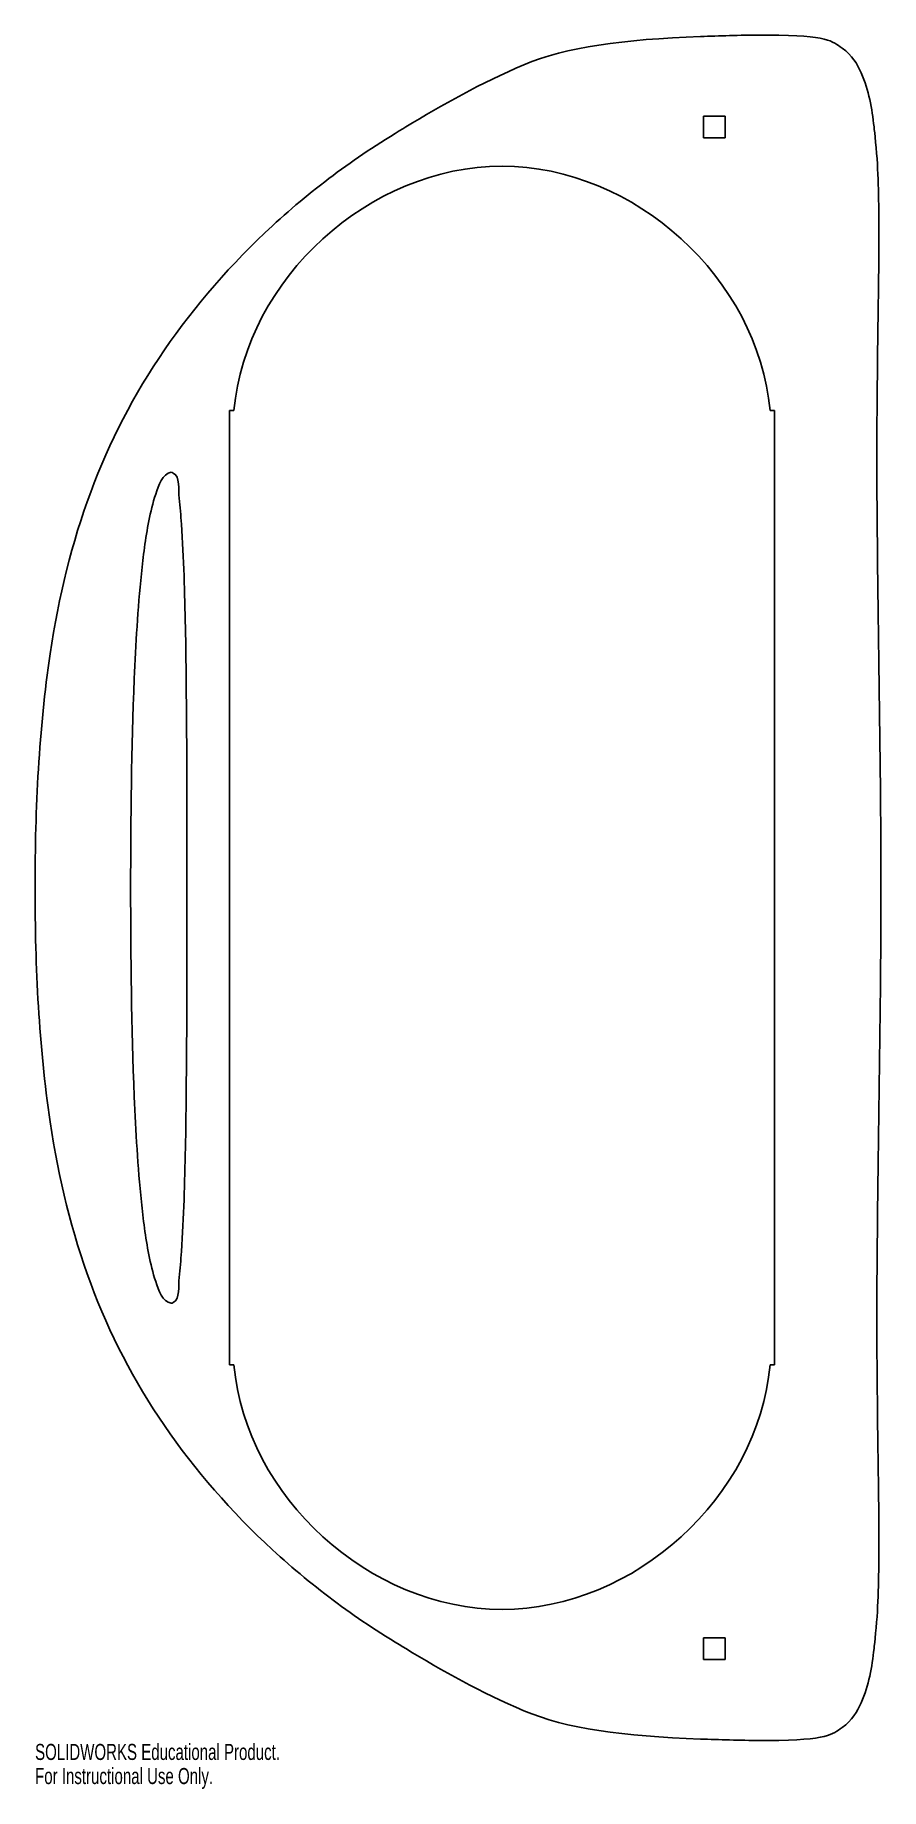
# Model space of a CAD drawing. Header units: millimetres. Extents: x -271 to -17, y -271 to 256.
import ezdxf

# ---------------------------------------------------------------- set-up
doc = ezdxf.new("R2010")
doc.units = ezdxf.units.MM
doc.styles.add('SLDTEXTSTYLE0', font='TXT', dxfattribs={"width": 0.7})

msp = doc.modelspace()

# ---------------------------------------------------------------- linework, layer by layer
at = {"color": 7, "linetype": 'Continuous', "lineweight": 25}
for p, q in [((-63.86, 232.05), (-70.36, 232.05)), ((-70.36, 225.55), (-70.36, 232.05)), ((-63.86, 232.05), (-63.86, 225.55)), ((-70.36, 225.55), (-63.86, 225.55)), ((-213, 143.5), (-213, -143.5)), ((-211.65, 143.5), (-213, 143.5)), ((-50.35, 143.5), (-49, 143.5)), ((-49, -143.5), (-49, 143.5)), ((-211.65, -143.5), (-213, -143.5)), ((-50.35, -143.5), (-49, -143.5)), ((-70.36, -225.55), (-70.36, -232.05)), ((-70.36, -225.55), (-63.86, -225.55)), ((-63.86, -232.05), (-63.86, -225.55)), ((-63.86, -232.05), (-70.36, -232.05))]:
    msp.add_line(p, q, dxfattribs=at)
for points, knots in [([(-159.97, 228.8), (-149.14, 235.43), (-137.19, 242.04), (-111.68, 252.9), (-94.63, 255.13), (-71.3, 255.98)], [0, 0, 0, 0, 0.5, 0.5, 1, 1, 1, 1]), ([(-19.08, 228.8), (-19.71, 234.32), (-20.59, 239.8), (-24.18, 247.75), (-25.6, 250.35), (-31.78, 254.64), (-32.63, 256.3), (-50.92, 256.43)], [0, 0, 0, 0, 0.5, 0.5, 0.75, 0.75, 1, 1, 1, 1]), ([(-159.97, 228.8), (-161.96, 227.6), (-166.79, 224.63), (-173.71, 220.05), (-177.17, 217.65), (-187.33, 210.16), (-193.91, 204.74), (-212.41, 187.7), (-223.35, 175.14), (-251, 134.9), (-261.81, 104.97), (-266.94, 70.36)], [0, 0, 0, 0, 0.0625, 0.0625, 0.125, 0.125, 0.25, 0.25, 0.5, 0.5, 1, 1, 1, 1]), ([(-19.08, 228.8), (-18.9, 227.34), (-18.31, 221.64), (-17.86, 213.69), (-17.73, 209.51), (-17.54, 196.76), (-17.65, 187.82), (-18.02, 160.56), (-18.29, 141.38), (-18.07, 82.97), (-17.01, 41.68), (-17.01, 0)], [0, 0, 0, 0, 0.0625, 0.0625, 0.125, 0.125, 0.25, 0.25, 0.5, 0.5, 1, 1, 1, 1]), ([(-50.35, 143.5), (-54.04, 183.24), (-91.09, 217), (-170.91, 217), (-207.96, 183.24), (-211.65, 143.5)], [0, 0, 0, 0, 0.5, 0.5, 1, 1, 1, 1]), ([(-242.72, 0), (-242.72, 20.92), (-242.51, 41.85), (-241.17, 73.32), (-240.58, 83.81), (-238.93, 99.7), (-238.28, 105), (-236.71, 113.01), (-236.09, 115.71), (-234.27, 121.02), (-233.14, 124.56), (-230.56, 124.94)], [0, 0, 0, 0, 0.5, 0.5, 0.75, 0.75, 0.875, 0.875, 0.9375, 0.9375, 1, 1, 1, 1]), ([(-225.83, 0), (-225.83, 20.81), (-225.78, 41.73), (-226.12, 73.03), (-226.29, 83.45), (-226.85, 99.04), (-227.09, 104.22), (-227.62, 111.98), (-227.83, 114.56), (-228.4, 119.73), (-227.79, 123.64), (-229.89, 124.73)], [0, 0, 0, 0, 0.5, 0.5, 0.75, 0.75, 0.875, 0.875, 0.9375, 0.9375, 1, 1, 1, 1]), ([(-242.72, 0), (-242.72, -20.92), (-242.51, -41.85), (-241.17, -73.32), (-240.58, -83.81), (-238.93, -99.7), (-238.28, -105), (-236.71, -113.01), (-236.09, -115.71), (-234.27, -121.02), (-233.14, -124.56), (-230.56, -124.94)], [0, 0, 0, 0, 0.5, 0.5, 0.75, 0.75, 0.875, 0.875, 0.9375, 0.9375, 1, 1, 1, 1]), ([(-225.83, 0), (-225.83, -20.81), (-225.78, -41.73), (-226.12, -73.03), (-226.29, -83.45), (-226.85, -99.04), (-227.09, -104.22), (-227.62, -111.98), (-227.83, -114.56), (-228.4, -119.73), (-227.79, -123.64), (-229.89, -124.73)], [0, 0, 0, 0, 0.5, 0.5, 0.75, 0.75, 0.875, 0.875, 0.9375, 0.9375, 1, 1, 1, 1]), ([(-19.08, -228.8), (-18.9, -227.34), (-18.31, -221.64), (-17.86, -213.69), (-17.73, -209.51), (-17.54, -196.76), (-17.65, -187.82), (-18.02, -160.56), (-18.29, -141.38), (-18.07, -82.97), (-17.01, -41.68), (-17.01, 0)], [0, 0, 0, 0, 0.0625, 0.0625, 0.125, 0.125, 0.25, 0.25, 0.5, 0.5, 1, 1, 1, 1]), ([(-159.97, -228.8), (-161.96, -227.6), (-166.79, -224.63), (-173.71, -220.05), (-177.17, -217.65), (-187.33, -210.16), (-193.91, -204.74), (-212.41, -187.7), (-223.35, -175.14), (-251, -134.9), (-261.81, -104.97), (-266.94, -70.36)], [0, 0, 0, 0, 0.0625, 0.0625, 0.125, 0.125, 0.25, 0.25, 0.5, 0.5, 1, 1, 1, 1]), ([(-211.65, -143.5), (-207.96, -183.24), (-170.91, -217), (-91.09, -217), (-54.04, -183.24), (-50.35, -143.5)], [0, 0, 0, 0, 0.5, 0.5, 1, 1, 1, 1]), ([(-159.97, -228.8), (-149.14, -235.43), (-137.19, -242.04), (-111.68, -252.9), (-94.63, -255.13), (-71.3, -255.98)], [0, 0, 0, 0, 0.5, 0.5, 1, 1, 1, 1]), ([(-19.08, -228.8), (-19.71, -234.32), (-20.59, -239.8), (-24.18, -247.75), (-25.6, -250.35), (-31.78, -254.64), (-32.63, -256.3), (-50.92, -256.43)], [0, 0, 0, 0, 0.5, 0.5, 0.75, 0.75, 1, 1, 1, 1])]:
    msp.add_open_spline(points, degree=3, knots=knots, dxfattribs=at)
for points in [[(-53.13, 256.43), (-59.63, 256.4), (-65.62, 256.19), (-71.3, 255.98)], [(-51.94, 256.43), (-52.33, 256.43), (-52.73, 256.43), (-53.13, 256.43)], [(-51.92, 256.43), (-51.92, 256.43), (-51.93, 256.43), (-51.94, 256.43)], [(-51.89, 256.43), (-51.9, 256.43), (-51.91, 256.43), (-51.92, 256.43)], [(-51.71, 256.43), (-51.77, 256.43), (-51.83, 256.43), (-51.89, 256.43)], [(-50.92, 256.43), (-51.19, 256.43), (-51.45, 256.43), (-51.71, 256.43)], [(-229.89, 124.73), (-230.09, 124.84), (-230.31, 124.98), (-230.56, 124.94)], [(-266.94, 70.36), (-270.3, 47.68), (-271.47, 23.95), (-271.47, 0)], [(-266.94, -70.36), (-270.3, -47.68), (-271.47, -23.95), (-271.47, 0)], [(-229.89, -124.73), (-230.09, -124.84), (-230.31, -124.98), (-230.56, -124.94)], [(-53.13, -256.43), (-59.63, -256.4), (-65.62, -256.19), (-71.3, -255.98)], [(-51.94, -256.43), (-52.33, -256.43), (-52.73, -256.43), (-53.13, -256.43)], [(-51.92, -256.43), (-51.92, -256.43), (-51.93, -256.43), (-51.94, -256.43)], [(-51.89, -256.43), (-51.9, -256.43), (-51.91, -256.43), (-51.92, -256.43)], [(-51.71, -256.43), (-51.77, -256.43), (-51.83, -256.43), (-51.89, -256.43)], [(-50.92, -256.43), (-51.19, -256.43), (-51.45, -256.43), (-51.71, -256.43)]]:
    msp.add_open_spline(points, degree=3, dxfattribs=at)

# ---------------------------------------------------------------- texts
at = {"color": 7, "linetype": 'Continuous', "char_height": 4.8336, "attachment_point": 1, "style": 'SLDTEXTSTYLE0'}
for s, insert in [('SOLIDWORKS Educational Product.', (-271.47, -257.45)), ('For Instructional Use Only.', (-271.47, -264.7))]:
    msp.add_mtext(s, dxfattribs=dict(at, insert=insert))

doc.saveas('drawing.dxf')
